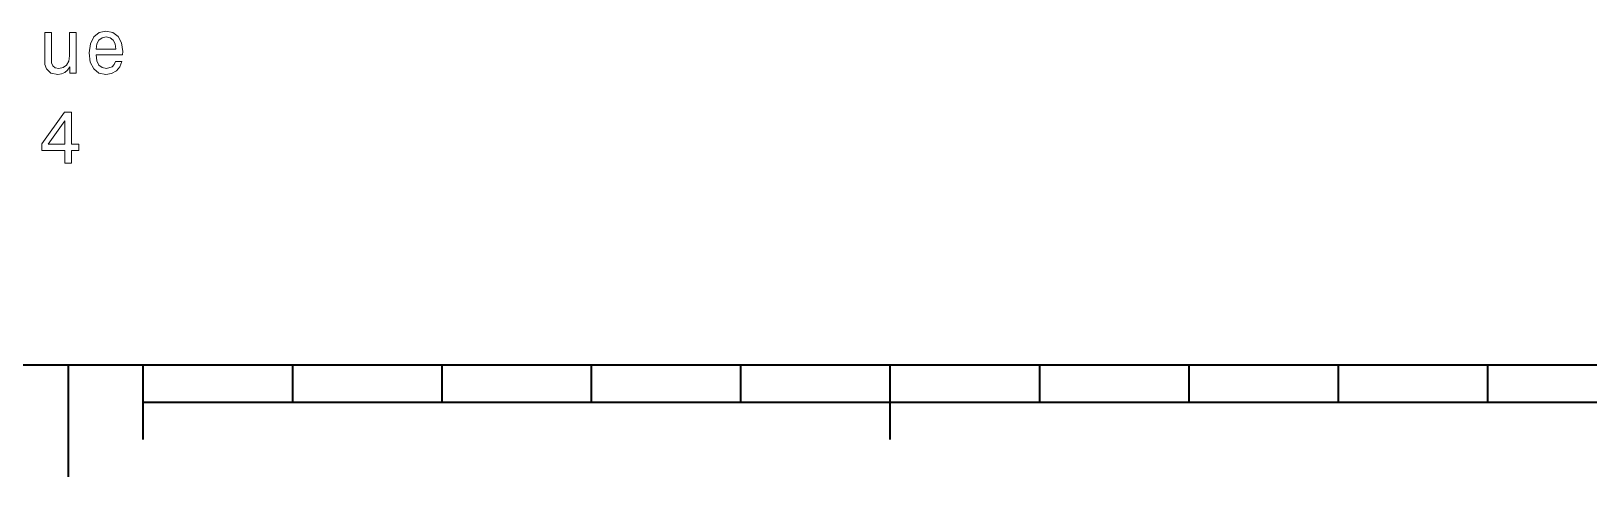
# Model space of a CAD drawing. Extents: x 0 to 420, y 0 to 297.
# Drawn here: x 102.5 to 206.8, y 2.5 to 32.4 of the extents above; entities that cross this region are included whole.
import ezdxf

# ---------------------------------------------------------------- set-up
doc = ezdxf.new("R2010")
doc.units = 0

msp = doc.modelspace()

# ---------------------------------------------------------------- linework, layer by layer
at = {"color": 7, "lineweight": 35}
for p, q in [((10, 10), (410, 10)), ((110, 7.5), (310, 7.5))]:
    msp.add_line(p, q, dxfattribs=at)
at = {"color": 7, "lineweight": 35, "ltscale": 0.1875}
msp.add_line((105, 10), (105, 2.5), dxfattribs=at)
at = {"color": 7, "lineweight": 35, "ltscale": 0.125}
for p, q in [((110, 10), (110, 5)), ((160, 10), (160, 5))]:
    msp.add_line(p, q, dxfattribs=at)
at = {"color": 7, "lineweight": 35, "ltscale": 0.0625}
for p, q in [((120, 10), (120, 7.5)), ((130, 10), (130, 7.5)), ((140, 10), (140, 7.5)), ((150, 10), (150, 7.5)), ((170, 10), (170, 7.5)), ((180, 10), (180, 7.5)), ((190, 10), (190, 7.5)), ((200, 10), (200, 7.5))]:
    msp.add_line(p, q, dxfattribs=at)
at = {"color": 7, "lineweight": 13}
for points in [[(106.863968, 30.774622), (108.639175, 30.774622), (108.644226, 30.981394), (108.56353, 31.561365), (108.341629, 31.995083), (107.988602, 32.257332), (107.519585, 32.353153), (107.060654, 32.252289), (106.707626, 31.969868), (106.480682, 31.510933), (106.399986, 30.905746), (106.475632, 30.285429), (106.702576, 29.831539), (107.050568, 29.549118), (107.504456, 29.453297), (107.897827, 29.518858), (108.220596, 29.690329), (108.457626, 29.962664), (108.593796, 30.325775), (108.155029, 30.325775), (108.064255, 30.124046), (107.933128, 29.97275), (107.559929, 29.851711), (107.272461, 29.907187), (107.055603, 30.0837), (106.914398, 30.371164), (106.863968, 30.759493)], [(105.527512, 32.257332), (105.08371, 32.257332), (105.08371, 30.693932), (105.033272, 30.330818), (104.887024, 30.068571), (104.660072, 29.907187), (104.362518, 29.856754), (104.125488, 29.8971), (103.974197, 30.018139), (103.888458, 30.224911), (103.868286, 30.517418), (103.868286, 32.257332), (103.424484, 32.257332), (103.424484, 30.477072), (103.439613, 30.119003), (103.535431, 29.821453), (103.827942, 29.549118), (104.296967, 29.453297), (104.549118, 29.4886), (104.765984, 29.579378), (104.952576, 29.735718), (105.103882, 29.962664), (105.103882, 29.549118), (105.527512, 29.549118)], [(106.863968, 31.147821), (106.919434, 31.495804), (107.055603, 31.753008), (107.262375, 31.909348), (107.534714, 31.964825), (107.802002, 31.909348), (108.008774, 31.753008), (108.134857, 31.495804), (108.180244, 31.147821)], [(104.760941, 23.502289), (105.214828, 23.502289), (105.214828, 24.369724), (105.714111, 24.369724), (105.714111, 24.773182), (105.214828, 24.773182), (105.214828, 26.92664), (104.75589, 26.92664), (103.222755, 24.813528), (103.222755, 24.369724), (104.760941, 24.369724)], [(103.646385, 24.773182), (104.760941, 26.341625), (104.760941, 24.773182)]]:
    msp.add_lwpolyline(points, close=True, dxfattribs=at)

doc.saveas('drawing.dxf')
